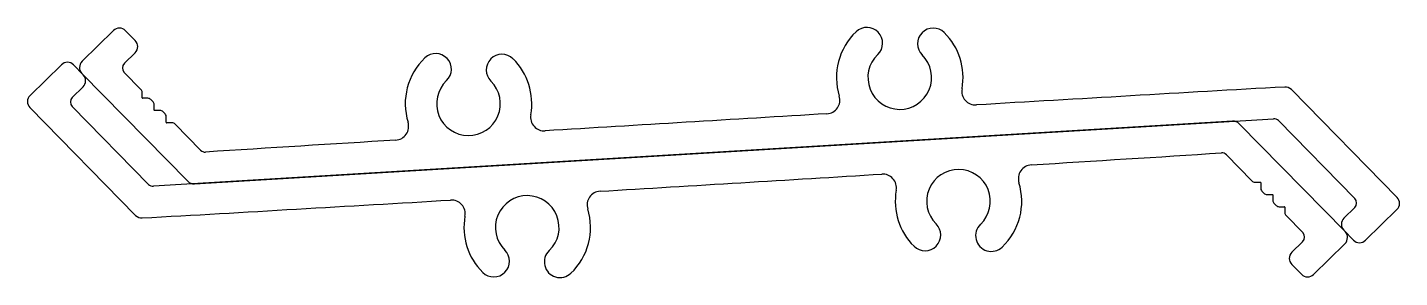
# Model space of a CAD drawing. Header units: inches. Extents: x -39.6 to 41.4, y 1.1 to 15.9.
import ezdxf

# ---------------------------------------------------------------- set-up
doc = ezdxf.new("R2010")
doc.units = ezdxf.units.IN
doc.header["$MEASUREMENT"] = 0
doc.layers.add('DEFAULT_1', color=7, linetype='Continuous')

msp = doc.modelspace()

# ---------------------------------------------------------------- linework, layer by layer
at = {"layer": 'DEFAULT_1', "color": 7, "linetype": 'Continuous', "lineweight": 30}
for p, q in [((-34.557, 15.713), (-36.406, 13.898)), ((-33.269, 15.126), (-33.838, 15.706)), ((-33.838, 15.706), (-33.838, 15.706)), ((9.285, 15.642), (9.285, 15.642)), ((14.488, 15.593), (14.488, 15.593)), ((-36.406, 13.898), (-36.406, 13.898)), ((-33.91, 13.785), (-33.276, 14.407)), ((-33.276, 14.407), (-33.276, 14.407)), ((-16.173, 14.098), (-16.173, 14.098)), ((-10.969, 14.049), (-10.969, 14.049)), ((10.564, 14.3), (10.564, 14.3)), ((13.184, 14.275), (13.184, 14.275)), ((-37.63, 13.695), (-39.479, 11.881)), ((-36.342, 13.108), (-36.912, 13.688)), ((-36.912, 13.688), (-36.912, 13.688)), ((-36.413, 13.18), (-30.171, 6.818)), ((-32.929, 12.241), (-33.916, 13.246)), ((-33.916, 13.246), (-33.916, 13.246)), ((-36.984, 11.767), (-36.349, 12.39)), ((-36.349, 12.39), (-36.349, 12.39)), ((-14.893, 12.756), (-14.893, 12.756)), ((-12.274, 12.731), (-12.274, 12.731)), ((15.536, 12.28), (15.536, 12.28)), ((34.584, 12.381), (34.584, 12.381)), ((41.218, 5.867), (34.976, 12.23)), ((34.976, 12.23), (34.976, 12.23)), ((-39.479, 11.881), (-39.479, 11.881)), ((-32.86, 11.745), (-32.857, 12.06)), ((-32.857, 12.06), (-32.857, 12.06)), ((-32.519, 11.716), (-32.834, 11.719)), ((-32.834, 11.719), (-32.834, 11.719)), ((-32.218, 11.515), (-32.34, 11.64)), ((-32.34, 11.64), (-32.34, 11.64)), ((8.29, 11.849), (8.29, 11.849)), ((-39.486, 11.162), (-33.244, 4.8)), ((-32.482, 6.635), (-36.989, 11.228)), ((-36.989, 11.228), (-36.989, 11.228)), ((-32.148, 11.02), (-32.145, 11.335)), ((-32.145, 11.335), (-32.145, 11.335)), ((-31.808, 10.991), (-32.123, 10.994)), ((-32.123, 10.994), (-32.123, 10.994)), ((-31.506, 10.79), (-31.629, 10.915)), ((-31.629, 10.915), (-31.629, 10.915)), ((-31.436, 10.294), (-31.433, 10.61)), ((-31.433, 10.61), (-31.433, 10.61)), ((-9.92, 10.745), (-9.92, 10.745)), ((7.561, 10.801), (7.561, 10.801)), ((16.384, 11.325), (16.384, 11.325)), ((31.51, 10.363), (-32.187, 6.521)), ((-31.096, 10.266), (-31.411, 10.269)), ((-31.411, 10.269), (-31.411, 10.269)), ((-29.409, 8.653), (-30.917, 10.19)), ((-30.917, 10.19), (-30.917, 10.19)), ((-29.778, 6.667), (33.919, 10.508)), ((-17.165, 10.296), (-17.165, 10.296)), ((-9.07, 9.792), (-9.07, 9.792)), ((38.145, 3.85), (31.903, 10.212)), ((31.903, 10.212), (31.903, 10.212)), ((33.919, 10.508), (33.919, 10.508)), ((34.214, 10.395), (38.721, 5.801)), ((-17.891, 9.245), (-17.891, 9.245)), ((-29.113, 8.539), (-29.113, 8.539)), ((30.845, 8.49), (30.845, 8.49)), ((31.141, 8.377), (32.649, 6.84)), ((19.623, 7.784), (19.623, 7.784)), ((-32.187, 6.521), (-32.187, 6.521)), ((-30.171, 6.818), (-30.171, 6.818)), ((10.802, 7.238), (10.802, 7.238)), ((18.897, 6.734), (18.897, 6.734)), ((32.649, 6.84), (32.649, 6.84)), ((32.828, 6.764), (33.143, 6.761)), ((33.143, 6.761), (33.143, 6.761)), ((33.169, 6.735), (33.166, 6.42)), ((-14.652, 5.705), (-14.652, 5.705)), ((-5.829, 6.229), (-5.829, 6.229)), ((11.652, 6.285), (11.652, 6.285)), ((33.166, 6.42), (33.166, 6.42)), ((33.238, 6.24), (33.361, 6.115)), ((33.361, 6.115), (33.361, 6.115)), ((33.54, 6.039), (33.855, 6.036)), ((33.855, 6.036), (33.855, 6.036)), ((33.88, 6.01), (33.877, 5.695)), ((33.877, 5.695), (33.877, 5.695)), ((38.721, 5.801), (38.721, 5.801)), ((-6.558, 5.18), (-6.558, 5.18)), ((33.95, 5.514), (34.072, 5.389)), ((34.072, 5.389), (34.072, 5.389)), ((34.251, 5.313), (34.567, 5.31)), ((34.567, 5.31), (34.567, 5.31)), ((34.592, 5.285), (34.589, 4.969)), ((34.589, 4.969), (34.589, 4.969)), ((38.716, 5.263), (38.081, 4.64)), ((39.362, 3.335), (41.212, 5.149)), ((41.212, 5.149), (41.212, 5.149)), ((-33.244, 4.8), (-33.244, 4.8)), ((-32.852, 4.648), (-32.852, 4.648)), ((-13.804, 4.75), (-13.804, 4.75)), ((14.006, 4.299), (14.006, 4.299)), ((16.625, 4.274), (16.625, 4.274)), ((34.661, 4.789), (35.648, 3.784)), ((38.081, 4.64), (38.081, 4.64)), ((35.643, 3.245), (35.008, 2.623)), ((35.648, 3.784), (35.648, 3.784)), ((38.075, 3.922), (38.644, 3.341)), ((38.644, 3.341), (38.644, 3.341)), ((-11.452, 2.754), (-11.452, 2.754)), ((-8.832, 2.729), (-8.832, 2.729)), ((12.701, 2.981), (12.701, 2.981)), ((17.905, 2.932), (17.905, 2.932)), ((35.008, 2.623), (35.008, 2.623)), ((36.289, 1.317), (38.138, 3.132)), ((38.138, 3.132), (38.138, 3.132)), ((35.001, 1.904), (35.57, 1.324)), ((-12.756, 1.437), (-12.756, 1.437)), ((-7.553, 1.387), (-7.553, 1.387)), ((35.57, 1.324), (35.57, 1.324))]:
    msp.add_line(p, q, dxfattribs=at)
for centre, radius, start, end in [((-34.201, 15.35), 0.508, 44.45505, 134.45505), ((11.861, 12.94), 3.734, 133.62848, 196.98204), ((9.925, 14.971), 0.927, 313.62848, 133.62848), ((13.836, 14.934), 0.927, 45.28162, 225.28162), ((11.861, 12.94), 3.734, 349.81665, 45.28162), ((-33.632, 14.77), 0.508, 314.45505, 44.45505), ((-37.274, 13.332), 0.508, 44.45505, 134.45505), ((-36.05, 13.535), 0.508, 134.45505, 224.45505), ((-33.644, 13.513), 0.381, 134.45505, 224.45505), ((-13.596, 11.396), 3.734, 133.62848, 197.12601), ((-15.533, 13.427), 0.927, 313.62848, 133.62848), ((-11.622, 13.39), 0.927, 45.28162, 225.28162), ((-13.596, 11.396), 3.734, 349.96063, 45.28162), ((11.861, 12.94), 1.88, 133.62848, 45.28162), ((-36.705, 12.752), 0.508, 314.45505, 44.45505), ((-33.111, 12.063), 0.254, 359.45505, 44.45505), ((-13.596, 11.396), 1.88, 133.62848, 45.28162), ((16.336, 12.136), 0.813, 169.81665, 273.37439), ((613.668, -10118.587), 10147.505, 93.2714538, 93.3743903), ((34.613, 11.874), 0.508, 44.45505, 93.27145), ((-39.124, 11.518), 0.508, 134.45505, 224.45505), ((-36.717, 11.495), 0.381, 134.45505, 224.45505), ((-32.834, 11.745), 0.0254, 179.45505, 269.45505), ((-32.522, 11.462), 0.254, 44.45505, 89.45505), ((-32.399, 11.337), 0.254, 359.45505, 44.45505), ((7.513, 11.612), 0.813, 273.42429, 16.98204), ((-32.123, 11.019), 0.0254, 179.45505, 269.45505), ((-31.81, 10.737), 0.254, 44.45505, 89.45505), ((-31.687, 10.612), 0.254, 359.45505, 44.45505), ((-9.119, 10.603), 0.813, 169.96063, 273.51837), ((613.668, -10118.587), 10147.505, 93.4242932, 93.5183692), ((-31.411, 10.294), 0.0254, 179.45505, 269.45505), ((-31.098, 10.012), 0.254, 44.45505, 89.45505), ((-17.941, 10.057), 0.813, 273.56827, 17.12601), ((31.54, 9.856), 0.508, 44.45505, 93.45145), ((33.942, 10.128), 0.381, 44.45505, 93.45145), ((613.668, -10118.587), 10147.505, 93.5682721, 93.6317613), ((-29.137, 8.92), 0.381, 224.45505, 273.63176), ((-611.936, 10135.617), 10147.505, 273.5682721, 273.6317613), ((30.869, 8.11), 0.381, 44.45505, 93.63176), ((15.329, 5.634), 1.88, 313.62848, 225.28162), ((19.674, 6.973), 0.813, 93.56827, 197.12601), ((-32.21, 6.902), 0.381, 224.45505, 273.45145), ((-29.808, 7.174), 0.508, 224.45505, 273.45145), ((-611.936, 10135.617), 10147.505, 273.4242932, 273.5183692), ((10.852, 6.427), 0.813, 349.96063, 93.51837), ((15.329, 5.634), 3.734, 313.62848, 17.12601), ((32.831, 7.018), 0.254, 224.45505, 269.45505), ((33.143, 6.735), 0.0254, 359.45505, 89.45505), ((-611.936, 10135.617), 10147.505, 273.2714538, 273.3743903), ((-14.604, 4.894), 0.813, 349.81665, 93.37439), ((-10.129, 4.09), 1.88, 313.62848, 225.28162), ((-5.781, 5.418), 0.813, 93.42429, 196.98204), ((15.329, 5.634), 3.734, 169.96063, 225.28162), ((33.42, 6.417), 0.254, 179.45505, 224.45505), ((33.542, 6.293), 0.254, 224.45505, 269.45505), ((33.855, 6.01), 0.0254, 359.45505, 89.45505), ((34.131, 5.692), 0.254, 179.45505, 224.45505), ((38.449, 5.535), 0.381, 314.45505, 44.45505), ((40.856, 5.512), 0.508, 314.45505, 44.45505), ((-10.129, 4.09), 3.734, 313.62848, 16.98204), ((34.254, 5.567), 0.254, 224.45505, 269.45505), ((34.566, 5.285), 0.0254, 359.45505, 89.45505), ((34.843, 4.967), 0.254, 179.45505, 224.45505), ((-32.881, 5.156), 0.508, 224.45505, 273.27145), ((-10.129, 4.09), 3.734, 169.81665, 225.28162), ((13.354, 3.64), 0.927, 225.28162, 45.28162), ((17.265, 3.603), 0.927, 133.62848, 313.62848), ((38.437, 4.277), 0.508, 134.45505, 224.45505), ((35.376, 3.517), 0.381, 314.45505, 44.45505), ((37.782, 3.494), 0.508, 314.45505, 44.45505), ((39.006, 3.697), 0.508, 224.45505, 314.45505), ((-12.104, 2.095), 0.927, 225.28162, 45.28162), ((-8.193, 2.058), 0.927, 133.62848, 313.62848), ((35.364, 2.26), 0.508, 134.45505, 224.45505), ((35.933, 1.68), 0.508, 224.45505, 314.45505)]:
    msp.add_arc(centre, radius, start, end, dxfattribs=at)

doc.saveas('drawing.dxf')
